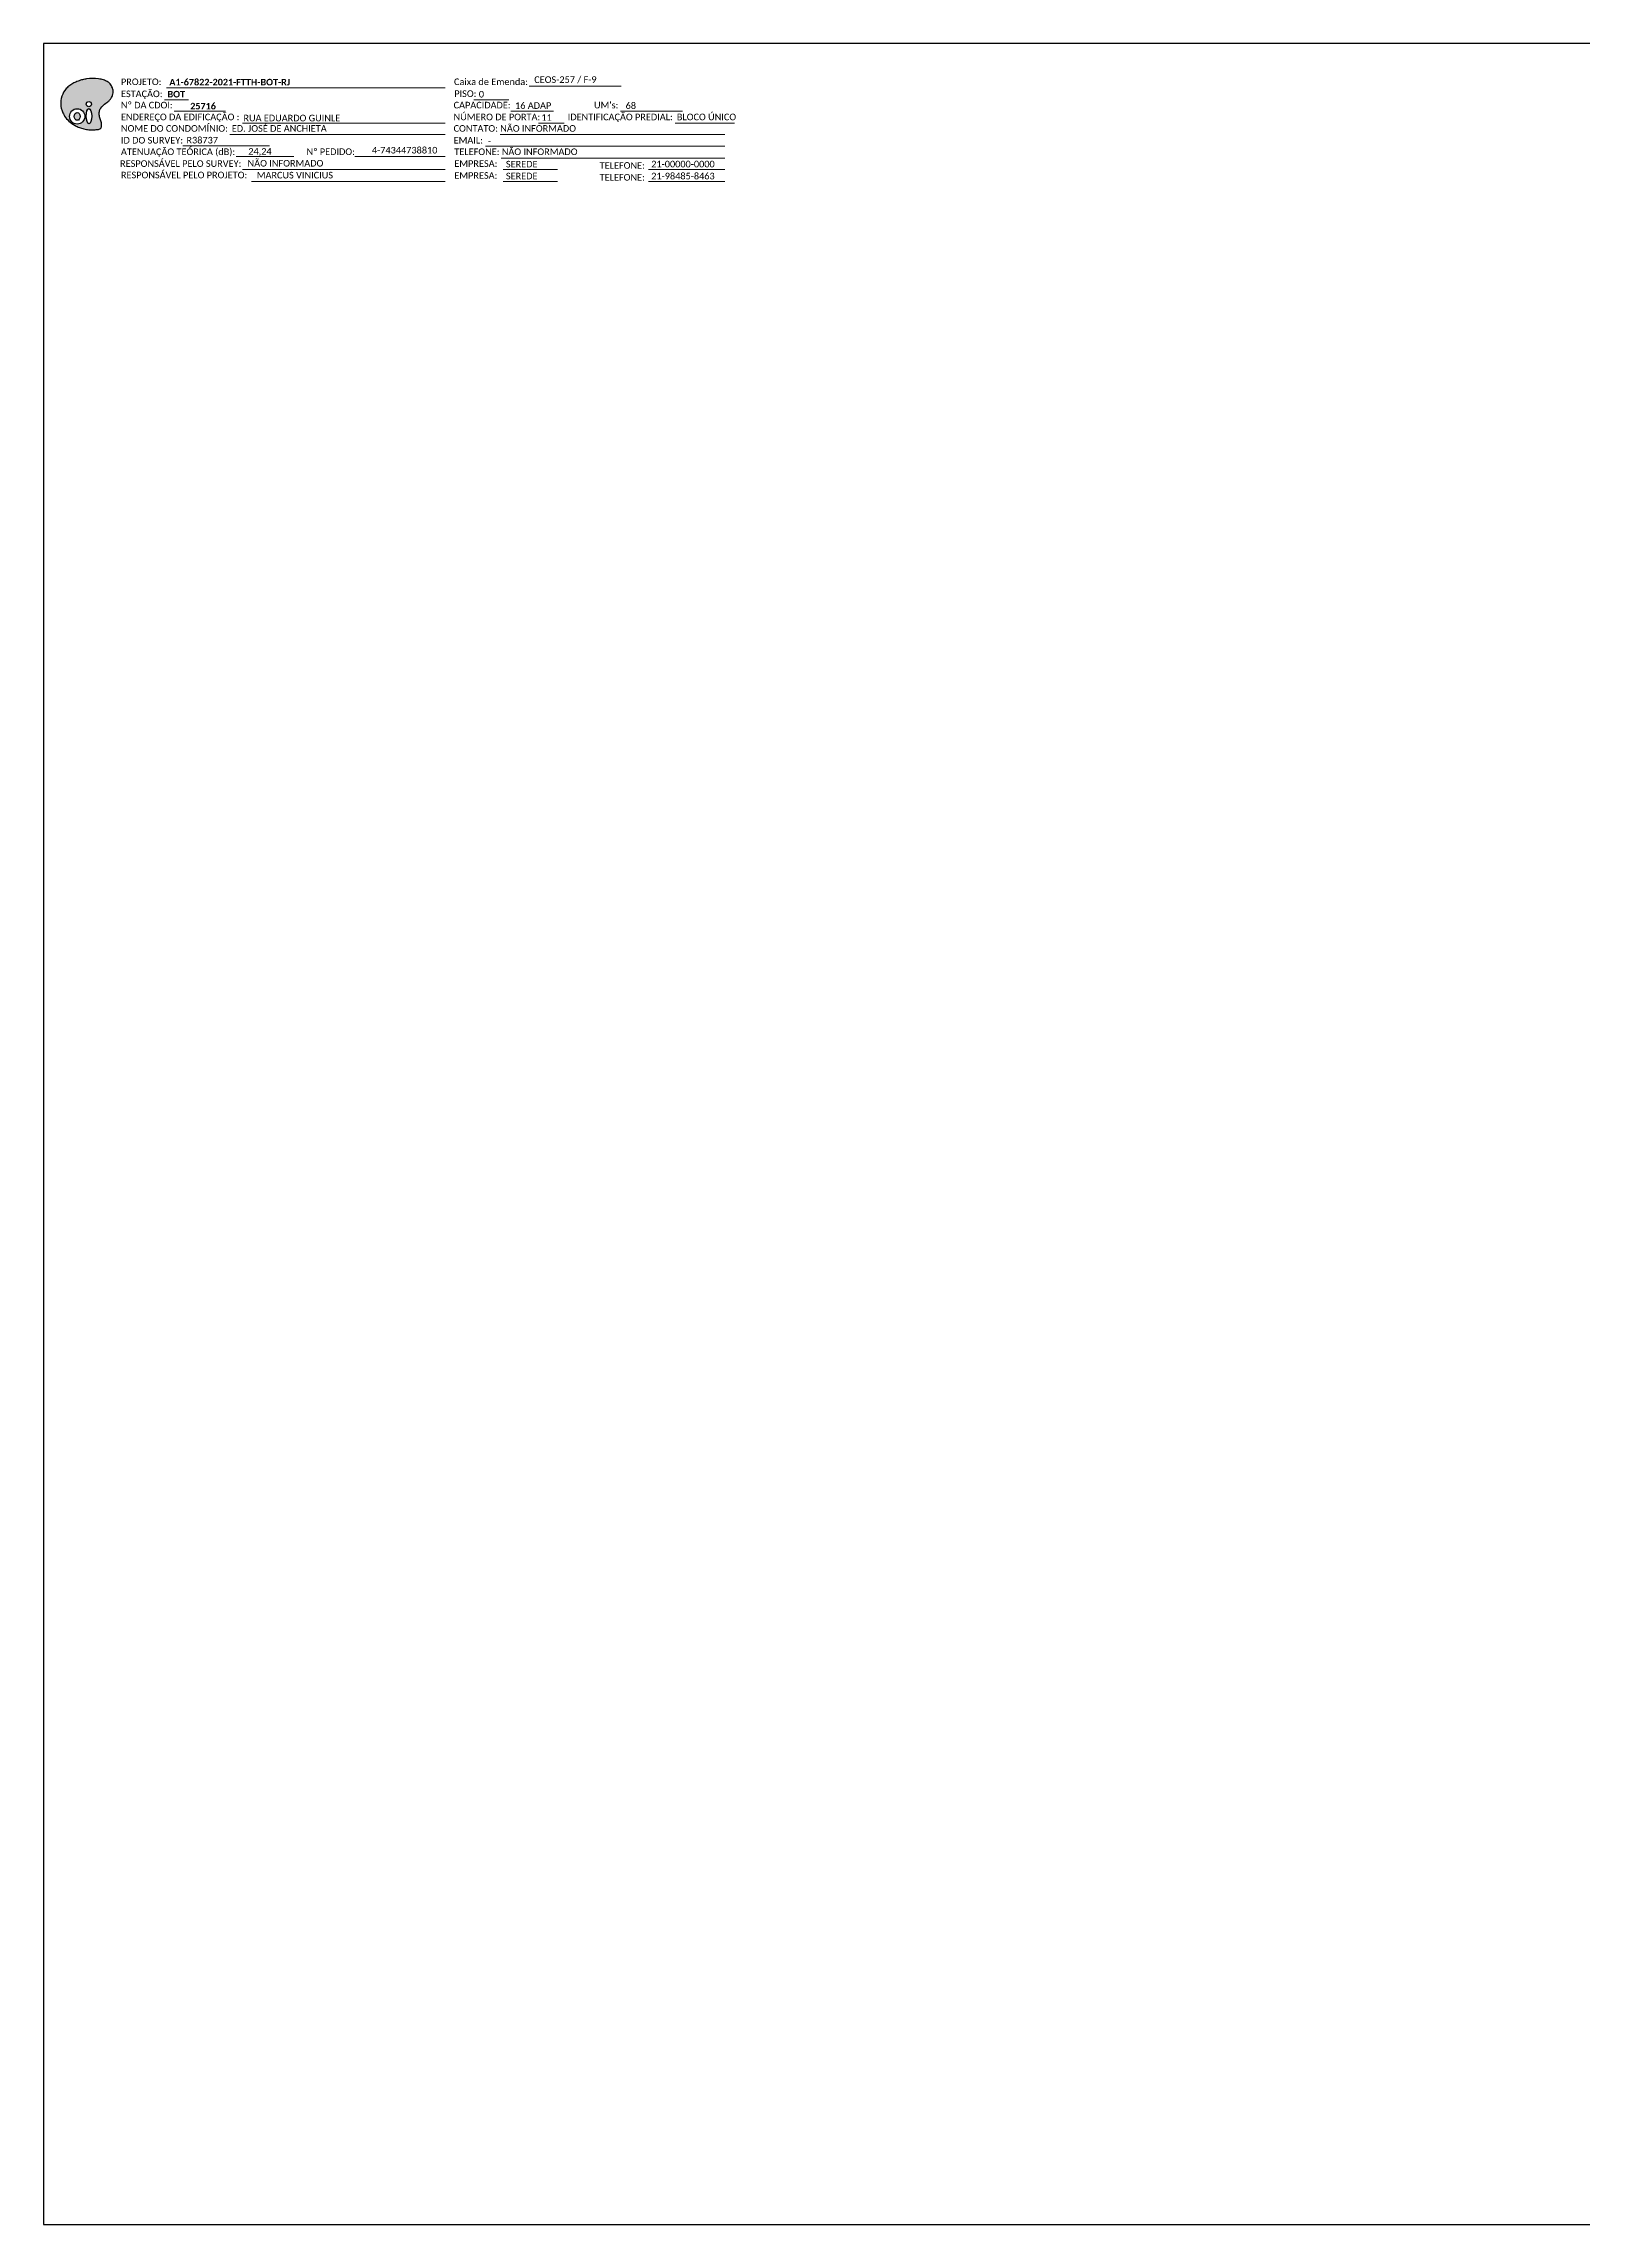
# Model space of a CAD drawing. Header units: inches. Extents: x 1934 to 3676, y 155 to 749.
# Drawn here: x 2837 to 3257, y 155 to 749 of the extents above; entities that cross this region are included whole.
import ezdxf
from ezdxf.enums import TextEntityAlignment as Align

# ---------------------------------------------------------------- set-up
doc = ezdxf.new("R2010")
doc.units = ezdxf.units.IN
doc.header["$MEASUREMENT"] = 0
doc.styles.add('WMF-Calibri0', font='calibri.ttf')
doc.styles.add('WMF-Calibri1', font='calibrib.ttf')

# ---------------------------------------------------------------- blocks, each defined once
blk = doc.blocks.new('OI')
h = blk.add_hatch(color=40)
edge = h.paths.add_edge_path()
edge.add_spline(control_points=[(4.35, -0.67), (3.92, -0.99), (3.26, -1.5), (2.81, -2.59), (2.9, -3.5), (3.06, -4.27), (3.31, -4.85), (3.37, -5.39), (3.4, -5.88), (3.2, -6.4), (2.54, -6.61), (1.65, -6.63), (0.55, -6.67), (-0.56, -6.42), (-1.61, -6.14), (-2.77, -5.61), (-3.92, -4.77), (-4.89, -3.7), (-5.34, -2.65), (-5.6, -1.94), (-5.85, -0.96), (-5.71, 0.47), (-5.1, 2.02), (-4.14, 3.02), (-3.3, 3.61), (-2.37, 4.16), (-1.36, 4.44), (-0.56, 4.7), (0.79, 4.85), (2.24, 4.97), (3.79, 4.57), (4.67, 4.21), (5.44, 3.65), (5.76, 2.99), (6.03, 2.21), (6.01, 1.46), (5.72, 0.64), (5.31, 0.08), (4.88, -0.38), (4.51, -0.55), (4.35, -0.67)], knot_values=[0, 0, 0, 0, 1.60434, 2.417191, 3.427595, 4.282808, 4.776746, 5.304182, 5.888771, 6.258406, 6.858137, 7.79129, 8.986195, 10.124242, 11.187857, 12.242908, 13.953784, 15.414161, 16.515391, 17.349188, 17.675853, 19.552021, 21.515531, 22.568638, 23.63245, 24.621084, 25.782718, 26.745347, 27.142653, 29.870543, 31.004649, 31.921532, 32.709589, 33.801391, 34.042471, 35.192333, 35.971461, 36.628871, 37.254359, 37.836911, 37.836911, 37.836911, 37.836911], degree=3, periodic=0)
h.paths.add_polyline_path([(1.13, -0.87, -1), (-0.04, -0.87, -1)], flags=16)
edge = h.paths.add_edge_path(flags=16)
edge.add_ellipse((0.56, -3.59), major_axis=(-0.02, 1.71), ratio=0.361305, start_angle=0, end_angle=360)
h.paths.add_polyline_path([(-0.36, -3.62, -1), (-3.8, -3.62, -1)], flags=16)
edge = h.paths.add_edge_path(flags=0)
edge.add_ellipse((-2.08, -3.62), major_axis=(0, 0.885), ratio=0.758294, start_angle=0, end_angle=360)
at = {"color": 40}
for centre, radius in [((-2.08, -3.62), 1.72), ((0.54, -0.87), 0.587)]:
    blk.add_circle(centre, radius, dxfattribs=at)
blk.add_ellipse((-2.08, -3.62), major_axis=(0, 0.885), ratio=0.758294, start_param=-3.141592653589792, end_param=3.141592653589792, dxfattribs=at)
blk.add_ellipse((0.56, -3.59), major_axis=(-0.02, 1.71), ratio=0.361305, dxfattribs=at)
at = {"color": 40, "start_tangent": (-0.800898, -0.598801), "end_tangent": (-0.800898, -0.598801)}
blk.add_spline([(4.35, -0.67), (3.2, -1.78), (2.9, -2.54), (2.92, -3.55), (3.12, -4.38), (3.28, -4.85), (3.37, -5.37), (3.35, -5.95), (3.2, -6.29), (2.66, -6.55), (1.73, -6.63), (0.54, -6.62), (-0.58, -6.41), (-1.6, -6.11), (-2.56, -5.67), (-3.95, -4.67), (-4.89, -3.56), (-5.37, -2.56), (-5.64, -1.78), (-5.72, -1.46), (-5.63, 0.42), (-4.84, 2.22), (-4.13, 2.99), (-3.27, 3.62), (-2.4, 4.09), (-1.3, 4.47), (-0.37, 4.72), (0.02, 4.77), (2.75, 4.8), (3.85, 4.53), (4.69, 4.16), (5.31, 3.68), (5.85, 2.73), (5.93, 2.5), (5.94, 1.35), (5.67, 0.62), (5.29, 0.08), (4.84, -0.36), (4.35, -0.67)], degree=3, dxfattribs=at)

msp = doc.modelspace()

# ---------------------------------------------------------------- linework, layer by layer
msp.add_lwpolyline([(2837.41, 155.06), (3675.97, 155.06), (3675.97, 749.06), (2837.41, 749.06), (2837.41, 155.06)])
at = {"color": 7, "lineweight": 0}
for points in [[(2870.88, 737.02), (2946.85, 737.02)], [(2969.69, 737.51), (2994.82, 737.51)], [(2870.36, 733.74), (2876.91, 733.74)], [(2873.02, 730.67), (2886.97, 730.67)], [(2954.65, 733.78), (2964.13, 733.78)], [(2964.7, 730.67), (2976.31, 730.67)], [(2994.64, 730.67), (3011.49, 730.67)], [(2891.59, 727.43), (2946.85, 727.43)], [(2972.28, 727.43), (2979.22, 727.43)], [(3009.45, 727.43), (3025.63, 727.43)], [(2875.34, 721.25), (2898.97, 721.25)], [(2888.18, 724.32), (2946.85, 724.32)], [(2957.77, 721.08), (3023.04, 721.08)], [(2961.81, 724.32), (3023.04, 724.32)], [(2889.88, 718.29), (2905.55, 718.29)], [(2891.59, 714.73), (2946.85, 714.73)], [(2922.21, 718.29), (2946.7, 718.29)], [(2922.71, 718.3), (2946.86, 718.3)], [(2962.06, 717.84), (3023.04, 717.84)], [(2962.67, 714.73), (2977.46, 714.73)], [(3002.27, 714.73), (3023.04, 714.73)], [(2894.08, 711.49), (2946.85, 711.49)], [(2962.67, 711.49), (2977.46, 711.49)], [(3002.27, 711.49), (3023.04, 711.49)]]:
    msp.add_lwpolyline(points, dxfattribs=at)

# ---------------------------------------------------------------- block references
at = {"color": 7, "xscale": 1.213923925196705, "yscale": 1.213923925155541, "zscale": 1.213923925163967, "rotation": 0.1532896023263809}
msp.add_blockref('OI', (2849.07, 733.64), dxfattribs=at)

# ---------------------------------------------------------------- texts
at = {"color": 7, "lineweight": 0, "style": 'WMF-Calibri0'}
for s, height, p in [('PROJETO:', 1.793, (2858.48, 737.76)), ('ESTAÇÃO:', 1.793, (2858.48, 734.48)), ('Caixa de Emenda:', 1.7927, (2949.23, 737.76)), ('Nº DA CDOI:', 1.7927, (2858.48, 731.41)), ('CAPACIDADE:', 1.7927, (2949.12, 731.41)), ('PISO:', 1.793, (2949.3, 734.53)), ("UM's:", 1.793, (2987.37, 731.41)), ('ENDEREÇO DA EDIFICAÇÃO :', 1.7927, (2858.48, 728.18)), ('NOME DO CONDOMÍNIO:', 1.7927, (2858.48, 725.06)), ('ED. JOSÉ DE ANCHIETA', 1.7927, (2888.69, 725.06)), ('CONTATO: NÃO INFORMADO', 1.7927, (2949.12, 725.06)), ('NÚMERO DE PORTA:', 1.7927, (2949.12, 728.18)), ('IDENTIFICAÇÃO PREDIAL:', 1.7927, (2980.21, 728.18)), ('BLOCO ÚNICO', 1.7927, (3009.95, 728.18)), ('ATENUAÇÃO TEÓRICA (dB):', 1.7927, (2858.48, 718.71)), ('ID DO SURVEY:', 1.7927, (2858.48, 721.83)), ('Nº PEDIDO:', 1.793, (2909.06, 718.72)), ('EMAIL:', 1.793, (2949.12, 721.83)), ('TELEFONE: NÃO INFORMADO', 1.7927, (2949.31, 718.71)), ('RESPONSÁVEL PELO SURVEY:', 1.7927, (2858.24, 715.48)), ('RESPONSÁVEL PELO PROJETO:', 1.7927, (2858.48, 712.37)), ('EMPRESA:', 1.793, (2949.31, 715.48)), ('EMPRESA:', 1.793, (2949.31, 712.24)), ('TELEFONE:', 1.793, (2988.91, 714.97)), ('TELEFONE:', 1.793, (2988.91, 711.74))]:
    msp.add_text(s, height=height, dxfattribs=at).set_placement(p)
at = {"color": 7, "linetype": 'Continuous'}
for s, height, style, p in [('A1-67822-2021-FTTH-BOT-RJ', 1.7927, 'WMF-Calibri1', (2871.67, 737.67)), ('CEOS-257 / F-9', 1.7927, 'WMF-Calibri0', (2971.09, 738.35)), ('BOT', 1.793, 'WMF-Calibri1', (2871.16, 734.39)), ('0', 1.79, 'WMF-Calibri0', (2956, 734.38)), ('RUA EDUARDO GUINLE', 1.7927, 'WMF-Calibri0', (2891.86, 727.89)), ('11', 1.793, 'WMF-Calibri0', (2973.03, 728.03)), ('-', 1.79, 'WMF-Calibri0', (2958.47, 721.68)), ('NÃO INFORMADO', 1.7927, 'WMF-Calibri0', (2892.99, 715.57)), ('MARCUS VINICIUS', 1.7927, 'WMF-Calibri0', (2895.48, 712.33)), ('SEREDE', 1.793, 'WMF-Calibri0', (2963.37, 715.33)), ('SEREDE', 1.793, 'WMF-Calibri0', (2963.37, 712.09)), ('21-00000-0000', 1.7927, 'WMF-Calibri0', (3002.97, 715.35)), ('21-98485-8463', 1.7927, 'WMF-Calibri0', (3002.97, 712.09))]:
    msp.add_text(s, height=height, dxfattribs=dict(at, style=style)).set_placement(p)
at = {"color": 7, "linetype": 'Continuous', "style": 'WMF-Calibri1'}
msp.add_text('25716', height=1.793, dxfattribs=at).set_placement((2880.86, 731.13), align=Align.CENTER)
at = {"color": 0, "linetype": 'Continuous', "style": 'WMF-Calibri0'}
for s, p in [('16 ADAP', (2965.87, 731.29)), ('68', (2995.99, 731.27)), ('R38737', (2876.33, 721.86))]:
    msp.add_text(s, height=1.793, dxfattribs=at).set_placement(p)
at = {"color": 0, "lineweight": 0, "style": 'WMF-Calibri0'}
msp.add_text('24,24', height=1.793, dxfattribs=at).set_placement((2893.18, 718.8))
at = {"color": 7, "style": 'WMF-Calibri0'}
msp.add_text('4-74344738810', height=1.7927, dxfattribs=at).set_placement((2926.86, 719.13))

doc.saveas('drawing.dxf')
